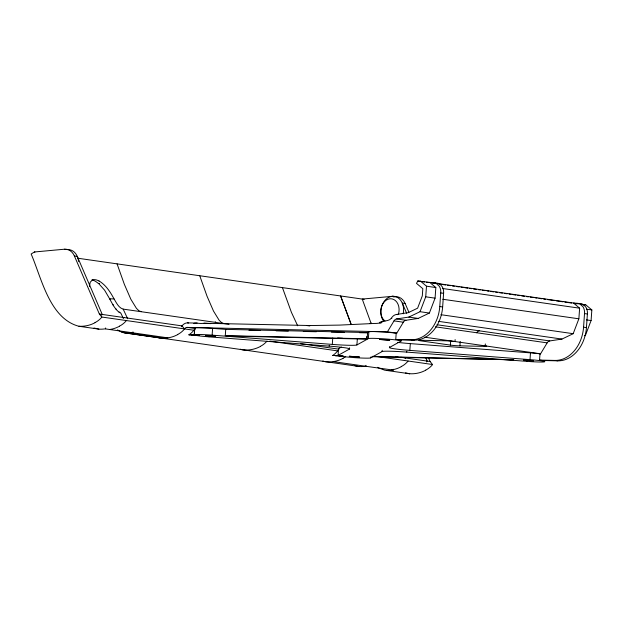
<?xml version="1.0" encoding="UTF-8"?>
<svg xmlns="http://www.w3.org/2000/svg" width="623" height="623" viewBox="0 0 623 623"><rect width="100%" height="100%" fill="white"/><g stroke="black" fill="none" stroke-linecap="round" stroke-linejoin="round"><path stroke-width="0.93" d="M405.947 320.284A4.525 3.473 -81.8 0 0 403.361 322.223L396.758 333.18L396.205 333.165L395.753 339.426L411.242 339.769A33.954 26.041 -81.8 0 0 439.776 306.539L440.788 291.961A10.023 7.686 -81.8 0 0 439.285 286.23L435.944 283.154L429.777 282.453L435.835 287.53L435.072 298.152L429.387 313.05L418.165 318.423L405.947 320.284L396.594 318.945A4.525 3.473 -81.8 0 0 394.016 320.876L387.413 331.833L187.212 327.394A4.525 3.473 -81.8 0 0 184.463 328.897L182.041 325.891A9.057 6.946 -81.8 0 1 187.539 322.885L197.125 323.096A35.386 27.139 -81.8 0 0 204.064 323.259L310.519 325.541L339.628 325.097L374.758 323.438A36.687 28.136 -81.8 0 0 379.82 322.979A18.106 1.075 4.1 0 1 381.089 323.057M395.753 339.426A16.408 0.973 4.1 0 1 398.634 339.839L414.116 340.181A33.954 26.041 -81.8 0 0 442.649 306.952L443.662 292.374A10.023 7.686 -81.8 0 0 442.159 286.642L440.313 284.501L438.031 283.255L432.65 282.865L433.032 283.185M549.735 340.937A4.525 3.473 -81.8 0 0 547.158 342.868L540.554 353.825L540.001 353.817L539.549 360.078L555.031 360.421A33.954 26.041 -81.8 0 0 583.572 327.192L584.576 312.614A10.023 7.686 -81.8 0 0 583.073 306.882L579.733 303.798L573.573 303.105L579.631 308.183L578.868 318.805L573.183 333.694L561.962 339.076L549.735 340.937L437.003 324.747M539.549 360.078A16.408 0.973 4.1 0 1 542.423 360.491L557.904 360.834A33.954 26.041 -81.8 0 0 586.445 327.605L587.458 313.026A10.023 7.686 -81.8 0 0 585.947 307.295L584.109 305.153L581.82 303.907L576.446 303.518L576.828 303.837M194.267 334.917L194.758 327.978L194.275 334.738A16.408 0.973 4.1 0 0 209.017 336.856L329.185 346.123A22.638 1.339 4.1 0 1 349.519 349.044L349.612 347.774M209.017 336.856L209.079 336.007M194.275 334.738A16.408 0.973 4.1 0 1 212.124 335.135L212.607 328.376L225.728 329.38L367.593 332.534L368.847 331.841A16.408 0.973 4.1 0 1 379.267 331.763A16.408 0.973 4.1 0 1 396.205 333.165M367.593 332.534L367.149 338.795L366.542 339.13L231.631 336.132L225.277 335.641L225.728 329.38M329.185 346.123L329.24 345.274M212.124 335.135L332.293 344.402L332.744 338.063M389.562 346.614L389.5 347.463A22.638 1.339 4.1 0 0 409.833 350.383L530.002 359.642A16.408 0.973 4.1 0 1 544.743 361.761A16.408 0.973 4.1 0 1 526.894 361.363L406.733 352.104A22.638 1.339 4.1 0 0 382.109 351.551L370.662 357.898A16.408 0.973 4.1 0 1 352.813 357.501A16.408 0.973 4.1 0 1 338.071 355.383L338.554 348.623L341.412 347.034M332.293 344.402A22.638 1.339 4.1 0 0 356.909 344.947L357.361 338.608M366.542 339.13L366.729 336.443M356.909 344.947L368.357 338.601L368.847 331.841M370.662 357.898L370.724 357.057M379.828 322.987C381.954 320.308 388.682 321.818 391.283 318.337A9.057 6.946 -81.8 0 1 396.446 314.467L408.244 312.676L417.605 308.183L422.308 295.87L422.822 288.675L416.499 283.379L417.792 280.973L430.906 282.546M382.109 351.551L382.203 350.29M389.5 347.463L400.955 341.116L401.041 339.846M406.733 352.104L406.788 351.255M409.833 350.383L410.323 343.616A22.638 1.339 4.1 0 1 397.482 342.37M396.594 318.945L408.82 317.084L420.042 311.702L425.727 296.813L426.49 286.191L420.33 281.028M485.333 343.935L485.192 345.874A6.791 0.405 4.1 0 1 484.281 346.38L459.914 345.843A6.791 0.405 4.1 0 1 450.374 345.103L450.709 340.446M455.133 339.605L454.992 341.544A6.791 0.405 4.1 0 0 445.461 340.804L421.086 340.267A6.791 0.405 4.1 0 0 420.175 340.765L450.374 345.103M459.914 345.843L460.226 341.505M526.894 361.363L526.957 360.522M530.002 359.642L530.485 352.883L410.323 343.616M584.701 335.789L585.402 335.454L591.087 320.557L591.85 309.935L585.69 304.772L580.885 304.086M582.996 305.021L585.69 304.772M123.37 318.151L123.86 317.543M405.098 358.607L405.589 357.991M101.541 315.285L102.234 314.436L77.291 256.427L74.417 256.014A14.711 11.284 -81.8 0 0 64.418 249.223L34.382 251.988L31.15 254.02C41.515 277.905 49.513 318.501 78.872 326.265L98.948 329.139A48.687 37.341 -81.8 0 0 105.147 328.858L167.86 337.861A46.811 35.9 -81.8 0 0 174.557 336.077L176.839 335.042A36.157 27.731 -81.8 0 0 177.407 334.753L177.757 334.559M181.348 326.74L182.041 325.891M426.514 361.947L427.207 361.099L425.649 357.47M336.124 355.484L332.651 355.484L333.289 355.048A21.688 16.634 -81.8 0 0 337.635 350.92A4.525 3.473 -81.8 0 1 338.523 349.986M192.25 334.894L188.862 334.839L189.493 334.395A21.688 16.634 -81.8 0 0 193.839 330.276A4.525 3.473 -81.8 0 1 195.264 329.022M191.736 335.252L199.547 335.423A16.408 0.973 4.1 0 1 196.666 335.01L188.862 334.839M335.532 355.897L343.335 356.068A16.408 0.973 4.1 0 1 340.462 355.655L332.651 355.484M338.071 355.383L349.519 349.044M260.437 346.435L260.087 346.622A36.157 27.731 -81.8 0 1 259.526 346.918L257.237 347.938A47.839 36.695 -81.8 0 1 244.395 349.978M343.117 358.311L342.767 358.498A36.157 27.731 -81.8 0 1 342.206 358.786L339.924 359.814A46.811 35.9 -81.8 0 1 333.219 361.597A48.742 37.38 -81.8 0 1 327.067 361.893A22.381 17.164 -81.8 0 1 322.854 361.005M95.039 322.706L94.688 322.901A36.266 27.809 -81.8 0 1 94.128 323.189L91.838 324.209A47.839 36.687 -81.8 0 1 78.957 326.226M119.538 326.226L119.188 326.413A36.266 27.809 -81.8 0 1 118.627 326.709L116.337 327.729A46.6 35.737 -81.8 0 1 110.1 329.435M401.267 366.682L400.916 366.869A36.266 27.809 -81.8 0 1 400.348 367.165L398.066 368.185A46.6 35.737 -81.8 0 1 391.82 369.883M425.766 370.202L425.416 370.389A36.266 27.809 -81.8 0 1 424.847 370.677L422.565 371.697A47.839 36.687 -81.8 0 1 409.685 373.722M118.565 330.494L120.846 331.685A32.217 24.71 -81.8 0 0 121.672 332.036L121.976 332.152A25.948 19.897 -81.8 0 0 124.094 332.799A19.274 14.781 -81.8 0 0 126.344 333.071L359.37 366.526A48.742 37.38 -81.8 0 0 365.522 366.238L393.261 370.101A36.492 27.98 -81.8 0 0 393.308 369.268M393.23 370.109L392.809 370.171A48.687 37.341 -81.8 0 1 386.618 370.451M365.522 366.246L333.219 361.605M393.277 296.26L362.236 299.071L370.903 322.823M393.269 296.883L395.146 296.712A14.711 11.284 -81.8 0 1 405.145 303.502L408.883 312.201M382.211 322.021L379.874 322.231M67.486 249.621L68.304 249.597A14.711 11.284 -81.8 0 1 78.545 261.481M99.563 283.504L98.496 283.356L104.594 290.178L109.648 298.814L114.048 298.915C116.408 302.677 118.526 307.793 123.167 309.117L228.991 324.31M248.943 330.245L260.188 330.494M276.114 330.852L288.293 331.125M303.284 331.452L316.398 331.748M331.389 332.075L344.503 332.371M359.494 332.698L366.986 332.869M225.277 335.641L367.149 338.795M98.87 329.131L94.003 328.017M409.599 373.753L405.487 372.897M432.775 282.523L435.656 282.935M576.571 303.167L579.445 303.58M432.829 282.826L434.753 283.099M436.676 283.379L578.004 303.674M417.792 280.973L419.715 281.246M421.639 281.526L424.52 281.939M426.444 282.219L428.367 282.492M438.942 284.01L445.671 284.976M447.594 285.256L450.484 285.669M452.407 285.941L454.331 286.222M456.246 286.494L459.135 286.907M461.059 287.187L462.982 287.46M464.906 287.74L467.787 288.153M469.711 288.426L471.634 288.706M473.558 288.979L476.439 289.391M478.363 289.672L480.286 289.944M482.21 290.225L485.091 290.637M487.015 290.91L488.938 291.19M490.862 291.463L493.743 291.876M495.667 292.156L497.59 292.428M499.514 292.709L502.395 293.122M504.319 293.394L507.208 293.815M509.131 294.087L511.047 294.368M512.97 294.64L515.86 295.053M517.783 295.333L519.707 295.606M521.622 295.886L524.511 296.299M526.435 296.571L528.359 296.852M530.282 297.124L533.163 297.537M535.087 297.817L537.01 298.09M538.934 298.37L541.815 298.783M543.739 299.056L545.662 299.336M547.586 299.608L554.314 300.574M556.238 300.854L562.966 301.82M564.89 302.093L571.618 303.058M573.542 303.339L576.423 303.751M426.49 286.191L435.835 287.53M442.548 288.496L579.631 308.183M586.593 309.179L591.85 309.935M440.749 292.927L443.623 293.34M584.545 313.571L587.419 313.984M425.727 296.813L435.072 298.152M442.743 299.258L578.868 318.805M586.414 319.887L591.087 320.557M64.418 249.223L66.396 249.504M392.272 296.299L395.146 296.712M439.776 306.539L442.649 306.952M583.572 327.192L586.445 327.605M405.145 303.502L402.263 303.089L406.632 313.244M34.382 251.988L34.919 252.066M77.961 258.249L364.206 299.351M420.042 311.702L429.387 313.05M440.889 314.701L573.183 333.694M584.818 335.369L585.402 335.454M396.446 314.467L397.614 314.638M408.82 317.084L418.165 318.423M438.304 321.32L561.962 339.076M391.283 318.337L391.867 318.415M394.016 320.876L403.361 322.223M435.306 326.81L547.158 342.868M387.413 331.833L396.758 333.18M424.722 337.191L540.554 353.825M411.242 339.769L414.116 340.181M555.031 360.421L557.904 360.834M306.851 325.533L309.771 325.954M109.648 298.814L110.575 299.383M109.882 299.281L112.958 304.873L113.674 304.974M113.495 305.706A42.216 32.38 -81.8 0 0 115.956 309.156L116.548 309.234M115.979 309.133A23.363 17.919 -81.8 0 0 119.048 312.17L119.935 312.263M187.539 322.885L188.528 323.026M74.417 256.014L99.361 314.023L182.625 325.977M396.049 356.621L397.957 356.901M400.815 357.306L430.088 361.511L432.51 364.517L377.491 356.613M187.212 327.394L195.388 328.57M300.722 343.694L338.593 349.129M193.815 330.237L101.783 317.029L99.361 314.023M269.79 341.147L337.604 350.889M121.672 332.036L123.276 332.269M123.806 332.347L125.402 332.573M128.065 332.955L131.258 333.414M132.855 333.64L136.04 334.099M137.107 334.255L140.3 334.715M141.359 334.863L145.073 335.4M145.611 335.478L149.045 335.968M150.275 336.147L153.351 336.584M154.582 336.763L157.339 337.23M409.677 373.761L384.718 370.179L378.48 367.882M124.094 332.791L159.457 337.868A19.274 14.781 -81.8 0 0 161.707 338.149A48.742 37.38 -81.8 0 0 167.86 337.853M223.828 323.571L221.586 322.613L219.117 320.206L213.51 311.087L207.046 296.236L199.742 275.74M141.141 311.695L138.898 310.737L136.429 308.338L130.83 299.211L124.366 284.361L117.062 263.864M99.002 280.934C105.887 285.007 110.357 292.023 114.048 298.915M377.507 367.321L377.99 367.601M118.059 330.182L117.56 329.871M215.628 322.332L215.246 321.803M113.487 305.714L112.958 304.873M297.677 325.774L291.424 312.357L282.429 287.608M123.167 309.117L127.676 318.742M123.214 318.213L120.839 313.143A14.228 10.91 -81.8 0 1 119.063 312.131M428.523 357.89L430.088 361.511M351.107 324.1L340.61 295.964L350.866 323.719M89.494 286.432L90.179 282.266L92.383 279.984A14.75 7.616 53.9 0 1 99.01 281.02M383.488 321.094A14.711 11.284 -81.8 0 1 389.873 296.852A14.711 11.284 -81.8 0 1 403.167 313.828M432.58 364.611A24.663 18.916 -81.8 0 1 425.735 370.078M408.081 361.091A24.663 18.916 -81.8 0 1 401.235 366.558M384.975 321.001A11.884 9.111 -81.8 0 1 381.891 305.667A11.884 9.111 -81.8 0 1 393.814 299.515A11.884 9.111 -81.8 0 1 398.479 314.031M345.656 356.668A24.616 18.877 -81.8 0 1 343.086 358.186M354.37 365.366A32.007 24.546 -81.8 0 0 354.853 365.561L355.001 365.615A22.381 17.164 -81.8 0 0 359.362 366.565M365.989 365.343A36.492 27.98 -81.8 0 1 365.942 366.176M126.352 320.635A24.663 18.916 -81.8 0 1 119.507 326.109M101.853 317.123A24.663 18.916 -81.8 0 1 95.008 322.589M184.533 328.991A24.616 18.877 -81.8 0 1 177.726 334.442M159.457 337.876A25.948 19.897 -81.8 0 1 157.487 337.284M126.344 333.071A48.742 37.38 -81.8 0 0 132.497 332.775L132.917 332.721A36.492 27.98 -81.8 0 0 132.964 331.888M105.645 327.963A36.492 27.98 -81.8 0 1 105.591 328.796M92.002 279.813A15.411 7.725 53.8 0 1 98.457 283.558M195.225 328.352A16.408 0.973 4.1 0 1 212.607 328.376M339.2 349.051A16.408 0.973 4.1 0 1 338.554 348.623M530.485 352.883A16.408 0.973 4.1 0 1 540.001 353.817M368.357 338.601A16.408 0.973 4.1 0 1 386.205 338.998A16.408 0.973 4.1 0 1 400.955 341.116M342.634 338.266A22.638 1.339 4.1 0 1 337.619 337.978M476.696 332.752A4.525 3.473 -81.8 0 1 479.282 330.821M266.971 341.147A24.616 18.877 -81.8 0 1 260.406 346.318M244.387 350.056A22.381 17.164 -81.8 0 1 240.322 349.192M194.103 323.664A17.569 1.044 4.1 0 1 197.125 323.096M204.064 323.251A17.569 1.044 4.1 0 1 210.738 323.633M369.891 323.602A18.254 1.924 0.9 0 1 371.51 323.135M157.043 337.113A32.217 24.71 -81.8 0 1 156.209 336.763M205.512 335.602L215.651 336.365L205.512 335.602M349.308 356.255L359.44 357.01L349.308 356.255M379.602 339.465L389.733 340.228L379.648 339.449M523.39 360.117L533.529 360.873L523.437 360.094M372.554 356.372L371.947 356.706L513.811 359.853L372.554 356.372"/></g></svg>
